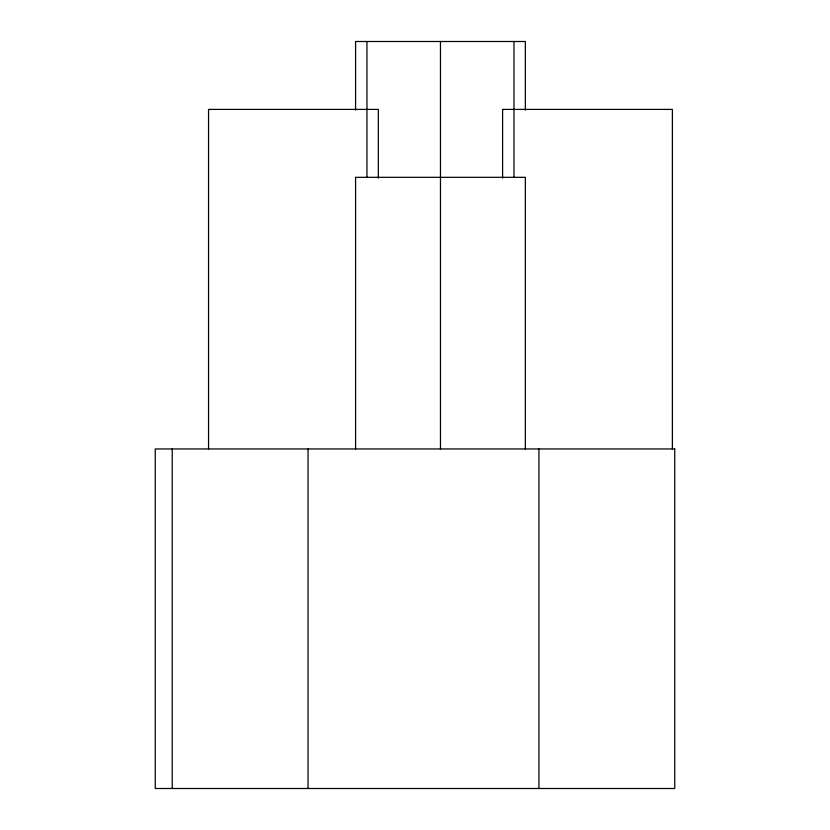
<?xml version="1.0" encoding="UTF-8"?>
<svg xmlns="http://www.w3.org/2000/svg" width="830" height="830" viewBox="0 0 830 830"><rect width="100%" height="100%" fill="white"/><g stroke="black" fill="none" stroke-linecap="round" stroke-linejoin="round"><path stroke-width="1.25" d="M672.383 448.957L672.383 109.404L502.607 109.404L502.607 178.097M538.929 448.957L538.929 788.5M525.349 110.058L525.349 41.5L355.582 41.5L355.582 110.058M525.349 448.957L525.349 177.319L355.582 177.319L355.582 448.957M513.977 41.5L513.977 177.319M440.471 41.5L440.471 448.957M378.324 178.097L378.324 109.404L208.548 109.404L208.548 448.957M366.953 41.5L366.953 177.319M308.044 448.957L308.044 788.5M172.225 448.957L172.225 788.5M674.749 448.957L155.251 448.957L155.251 788.5L674.749 788.5L674.749 448.957"/></g></svg>
